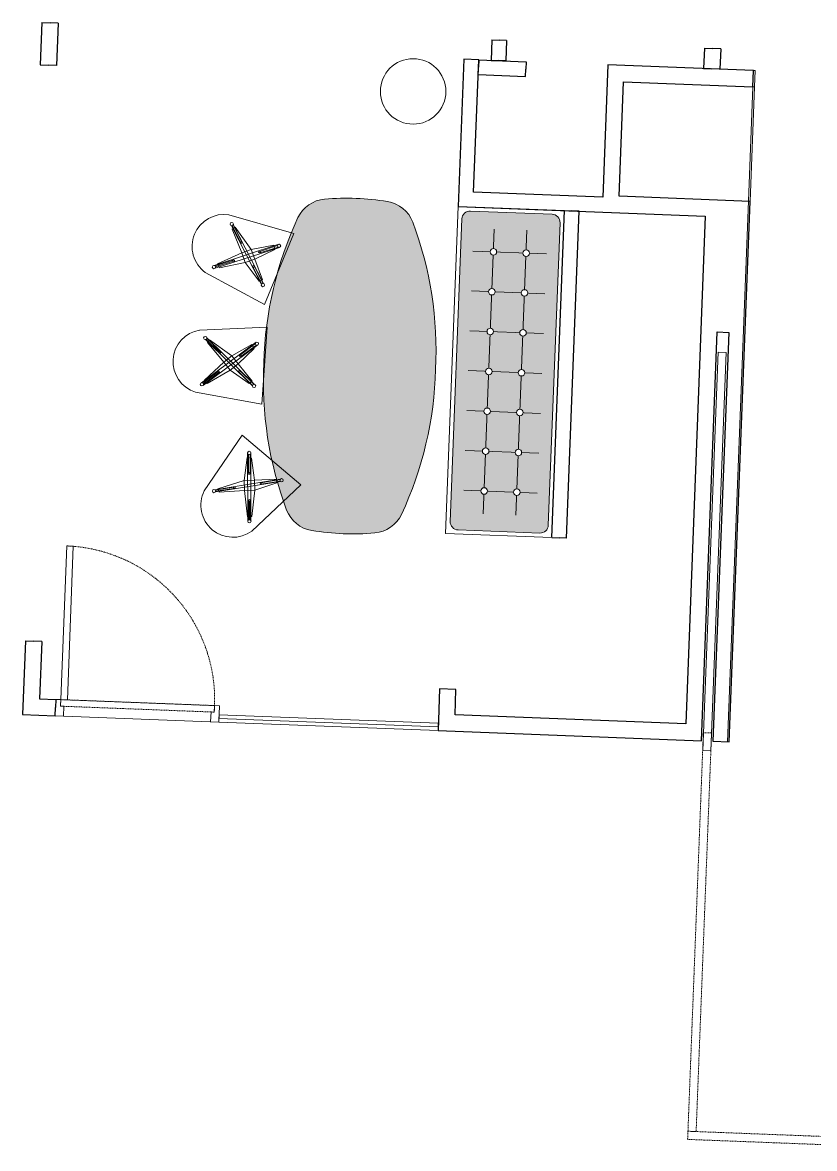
# Model space of a CAD drawing. Header units: millimetres. Extents: x 37982 to 83307, y -4479 to 56252.
# Drawn here: x 73631 to 78469, y 49371 to 56252 of the extents above; entities that cross this region are included whole.
import ezdxf

# ---------------------------------------------------------------- set-up
doc = ezdxf.new("R2010")
doc.units = ezdxf.units.MM
doc.header["$MEASUREMENT"] = 0
doc.linetypes.add('DGN Style 2', pattern=[10, 6, -4])
for name, color, linetype, lineweight in [('DOOR', 40, 'Continuous', 0), ('DOOR-FRAM', 40, 'Continuous', 0), ('DOOR-HEAD', 42, 'Continuous', 30), ('DOOR-LEAF', 40, 'Continuous', 0), ('DOOR-OPNG', 40, 'Continuous', 0), ('FIXT-JNRY-PART', 42, 'Continuous', 0), ('FURN-FREE', 1, 'Continuous', 0), ('FURN-PLNT', 211, 'Continuous', 0), ('GLAZ', 4, 'Continuous', 0), ('PRTN-FULL', 6, 'Continuous', 30), ('WALL-LNIG', 1, 'Continuous', 0)]:
    doc.layers.add(name, color=color, linetype=linetype, lineweight=lineweight)

# ---------------------------------------------------------------- blocks, each defined once
blk = doc.blocks.new('*U56')
at = {"linetype": 'ByBlock', "lineweight": -2}
blk.add_hatch(color=7, dxfattribs=at).paths.add_polyline_path([(-287.5, -964.6, -0.414214), (-335.5, -912.7), (-264.1, 935.9, -0.414214), (-212.2, 983.9), (287.5, 964.6, -0.414214), (335.5, 912.7), (264.1, -935.9, -0.414214), (212.2, -983.9)])
at = {"color": 0, "linetype": 'ByBlock', "lineweight": -2}
for p, q in [((-133.6, -866.3), (-66.3, 874)), ((66.3, -874), (133.6, 866.3)), ((-196.6, 739.4), (253.1, 722)), ((-206, 495.8), (243.7, 478.4)), ((-215.4, 252.3), (234.3, 234.9)), ((-224.8, 8.7), (224.8, -8.7)), ((-234.3, -234.9), (215.4, -252.3)), ((-243.7, -478.4), (206, -495.8)), ((-253.1, -722), (196.6, -739.4))]:
    blk.add_line(p, q, dxfattribs=at)
at = {"color": 0, "linetype": 'ByBlock', "lineweight": -2, "flags": 128}
blk.add_lwpolyline([(-287.5, -964.6, -0.414214), (-335.5, -912.7), (-264.1, 935.9, -0.414214), (-212.2, 983.9), (287.5, 964.6, -0.414214), (335.5, 912.7), (264.1, -935.9, -0.414214), (212.2, -983.9), (-287.5, -964.6)], format="xyb", close=True, dxfattribs=at)
at = {"color": 0, "linetype": 'ByBlock', "lineweight": -2}
for points in [[(-70.9, 754.6), (-72.2, 754.6), (-73.4, 754.5), (-74.7, 754.3), (-75.9, 754.1), (-77.1, 753.8), (-78.3, 753.4), (-79.5, 753), (-80.6, 752.5), (-81.7, 751.9), (-82.8, 751.2), (-83.8, 750.5), (-84.8, 749.7), (-85.7, 748.8), (-86.6, 747.9), (-87.4, 746.9), (-88.2, 745.9), (-88.8, 744.9), (-89.4, 743.8), (-90, 742.6), (-90.5, 741.5), (-90.9, 740.3), (-91.2, 739.1), (-91.4, 737.8), (-91.6, 736.6), (-91.7, 735.3), (-91.7, 734.1), (-91.6, 732.8), (-91.5, 731.6), (-91.2, 730.3), (-90.9, 729.1), (-90.6, 727.9), (-90.1, 726.8), (-89.6, 725.6), (-89, 724.5), (-88.3, 723.4), (-87.6, 722.4), (-86.8, 721.4), (-85.9, 720.5), (-85, 719.7), (-84.1, 718.9), (-83.1, 718.1), (-82, 717.4), (-80.9, 716.8), (-79.8, 716.3), (-78.6, 715.8), (-77.4, 715.4), (-76.2, 715.1), (-75, 714.8), (-73.7, 714.7), (-72.5, 714.6), (-71.2, 714.6), (-70, 714.6), (-68.7, 714.8), (-67.5, 715), (-66.2, 715.3), (-65.1, 715.7), (-63.9, 716.2), (-62.7, 716.7), (-61.6, 717.3), (-60.6, 717.9), (-59.5, 718.7), (-58.6, 719.5), (-57.7, 720.3), (-56.8, 721.2), (-56, 722.2), (-55.2, 723.2), (-54.5, 724.3), (-53.9, 725.4), (-53.4, 726.5), (-52.9, 727.7), (-52.5, 728.8), (-52.2, 730.1), (-52, 731.3), (-51.8, 732.5), (-51.7, 733.8), (-51.7, 735.1), (-51.8, 736.3), (-51.9, 737.6), (-52.1, 738.8), (-52.4, 740), (-52.8, 741.2), (-53.3, 742.4), (-53.8, 743.5), (-54.4, 744.6), (-55.1, 745.7), (-55.8, 746.7), (-56.6, 747.7), (-57.4, 748.6), (-58.4, 749.5), (-59.3, 750.3), (-60.3, 751), (-61.4, 751.7), (-62.5, 752.3), (-63.6, 752.9), (-64.8, 753.3), (-66, 753.7), (-67.2, 754.1), (-68.4, 754.3)], [(128.9, 746.8), (127.7, 746.8), (126.4, 746.8), (125.2, 746.6), (123.9, 746.4), (122.7, 746.1), (121.5, 745.7), (120.4, 745.3), (119.2, 744.7), (118.1, 744.1), (117, 743.5), (116, 742.7), (115, 741.9), (114.1, 741.1), (113.3, 740.2), (112.5, 739.2), (111.7, 738.2), (111, 737.1), (110.4, 736.1), (109.9, 734.9), (109.4, 733.8), (109, 732.6), (108.7, 731.3), (108.4, 730.1), (108.3, 728.9), (108.2, 727.6), (108.2, 726.4), (108.2, 725.1), (108.4, 723.9), (108.6, 722.6), (108.9, 721.4), (109.3, 720.2), (109.8, 719), (110.3, 717.9), (110.9, 716.8), (111.5, 715.7), (112.3, 714.7), (113.1, 713.7), (113.9, 712.8), (114.8, 711.9), (115.8, 711.1), (116.8, 710.4), (117.9, 709.7), (119, 709.1), (120.1, 708.5), (121.3, 708.1), (122.4, 707.7), (123.7, 707.4), (124.9, 707.1), (126.1, 706.9), (127.4, 706.9), (128.7, 706.8), (129.9, 706.9), (131.2, 707.1), (132.4, 707.3), (133.6, 707.6), (134.8, 708), (136, 708.4), (137.1, 709), (138.2, 709.6), (139.3, 710.2), (140.3, 711), (141.3, 711.7), (142.2, 712.6), (143.1, 713.5), (143.9, 714.5), (144.6, 715.5), (145.3, 716.5), (145.9, 717.6), (146.5, 718.8), (146.9, 719.9), (147.3, 721.1), (147.7, 722.3), (147.9, 723.6), (148.1, 724.8), (148.2, 726.1), (148.2, 727.3), (148.1, 728.6), (147.9, 729.8), (147.7, 731.1), (147.4, 732.3), (147, 733.5), (146.6, 734.7), (146.1, 735.8), (145.5, 736.9), (144.8, 738), (144.1, 739), (143.3, 740), (142.4, 740.9), (141.5, 741.7), (140.5, 742.6), (139.5, 743.3), (138.5, 744), (137.4, 744.6), (136.2, 745.1), (135.1, 745.6), (133.9, 746), (132.7, 746.3), (131.4, 746.6)], [(-80.3, 511), (-81.6, 511), (-82.8, 510.9), (-84.1, 510.8), (-85.3, 510.5), (-86.5, 510.2), (-87.7, 509.9), (-88.9, 509.4), (-90.1, 508.9), (-91.2, 508.3), (-92.2, 507.6), (-93.2, 506.9), (-94.2, 506.1), (-95.1, 505.2), (-96, 504.3), (-96.8, 503.4), (-97.6, 502.4), (-98.2, 501.3), (-98.9, 500.2), (-99.4, 499.1), (-99.9, 497.9), (-100.3, 496.7), (-100.6, 495.5), (-100.8, 494.3), (-101, 493), (-101.1, 491.8), (-101.1, 490.5), (-101, 489.3), (-100.9, 488), (-100.7, 486.8), (-100.3, 485.6), (-100, 484.4), (-99.5, 483.2), (-99, 482), (-98.4, 480.9), (-97.7, 479.9), (-97, 478.9), (-96.2, 477.9), (-95.3, 477), (-94.4, 476.1), (-93.5, 475.3), (-92.5, 474.5), (-91.4, 473.9), (-90.3, 473.2), (-89.2, 472.7), (-88, 472.2), (-86.8, 471.8), (-85.6, 471.5), (-84.4, 471.3), (-83.1, 471.1), (-81.9, 471), (-80.6, 471), (-79.4, 471.1), (-78.1, 471.2), (-76.9, 471.4), (-75.7, 471.8), (-74.5, 472.1), (-73.3, 472.6), (-72.2, 473.1), (-71, 473.7), (-70, 474.4), (-69, 475.1), (-68, 475.9), (-67.1, 476.8), (-66.2, 477.7), (-65.4, 478.6), (-64.6, 479.6), (-64, 480.7), (-63.3, 481.8), (-62.8, 482.9), (-62.3, 484.1), (-61.9, 485.3), (-61.6, 486.5), (-61.4, 487.7), (-61.2, 489), (-61.1, 490.2), (-61.1, 491.5), (-61.2, 492.7), (-61.3, 494), (-61.6, 495.2), (-61.9, 496.4), (-62.2, 497.6), (-62.7, 498.8), (-63.2, 499.9), (-63.8, 501.1), (-64.5, 502.1), (-65.2, 503.1), (-66, 504.1), (-66.9, 505), (-67.8, 505.9), (-68.7, 506.7), (-69.7, 507.5), (-70.8, 508.1), (-71.9, 508.8), (-73, 509.3), (-74.2, 509.8), (-75.4, 510.2), (-76.6, 510.5), (-77.8, 510.7)], [(119.5, 503.3), (118.3, 503.3), (117, 503.2), (115.8, 503.1), (114.5, 502.8), (113.3, 502.5), (112.1, 502.1), (110.9, 501.7), (109.8, 501.2), (108.7, 500.6), (107.6, 499.9), (106.6, 499.2), (105.6, 498.4), (104.7, 497.5), (103.8, 496.6), (103, 495.6), (102.3, 494.6), (101.6, 493.6), (101, 492.5), (100.5, 491.3), (100, 490.2), (99.6, 489), (99.3, 487.8), (99, 486.5), (98.9, 485.3), (98.8, 484), (98.8, 482.8), (98.8, 481.5), (99, 480.3), (99.2, 479.1), (99.5, 477.8), (99.9, 476.6), (100.3, 475.5), (100.9, 474.3), (101.5, 473.2), (102.1, 472.2), (102.9, 471.1), (103.7, 470.2), (104.5, 469.2), (105.4, 468.4), (106.4, 467.6), (107.4, 466.8), (108.4, 466.1), (109.5, 465.5), (110.7, 465), (111.8, 464.5), (113, 464.1), (114.3, 463.8), (115.5, 463.5), (116.7, 463.4), (118, 463.3), (119.2, 463.3), (120.5, 463.4), (121.7, 463.5), (123, 463.7), (124.2, 464), (125.4, 464.4), (126.6, 464.9), (127.7, 465.4), (128.8, 466), (129.9, 466.7), (130.9, 467.4), (131.9, 468.2), (132.8, 469), (133.7, 469.9), (134.5, 470.9), (135.2, 471.9), (135.9, 473), (136.5, 474.1), (137.1, 475.2), (137.5, 476.4), (137.9, 477.6), (138.2, 478.8), (138.5, 480), (138.7, 481.2), (138.7, 482.5), (138.7, 483.8), (138.7, 485), (138.5, 486.3), (138.3, 487.5), (138, 488.7), (137.6, 489.9), (137.2, 491.1), (136.6, 492.2), (136, 493.3), (135.4, 494.4), (134.6, 495.4), (133.9, 496.4), (133, 497.3), (132.1, 498.2), (131.1, 499), (130.1, 499.7), (129.1, 500.4), (128, 501), (126.8, 501.6), (125.7, 502), (124.5, 502.4), (123.3, 502.8), (122, 503)], [(-89.7, 267.4), (-91, 267.4), (-92.3, 267.4), (-93.5, 267.2), (-94.7, 267), (-96, 266.7), (-97.2, 266.3), (-98.3, 265.8), (-99.5, 265.3), (-100.6, 264.7), (-101.6, 264.1), (-102.7, 263.3), (-103.6, 262.5), (-104.6, 261.7), (-105.4, 260.8), (-106.2, 259.8), (-107, 258.8), (-107.7, 257.7), (-108.3, 256.6), (-108.8, 255.5), (-109.3, 254.3), (-109.7, 253.1), (-110, 251.9), (-110.2, 250.7), (-110.4, 249.5), (-110.5, 248.2), (-110.5, 246.9), (-110.4, 245.7), (-110.3, 244.4), (-110.1, 243.2), (-109.8, 242), (-109.4, 240.8), (-108.9, 239.6), (-108.4, 238.5), (-107.8, 237.4), (-107.1, 236.3), (-106.4, 235.3), (-105.6, 234.3), (-104.8, 233.4), (-103.9, 232.5), (-102.9, 231.7), (-101.9, 231), (-100.8, 230.3), (-99.7, 229.7), (-98.6, 229.1), (-97.4, 228.7), (-96.2, 228.3), (-95, 227.9), (-93.8, 227.7), (-92.5, 227.5), (-91.3, 227.4), (-90, 227.4), (-88.8, 227.5), (-87.5, 227.7), (-86.3, 227.9), (-85.1, 228.2), (-83.9, 228.6), (-82.7, 229), (-81.6, 229.5), (-80.5, 230.1), (-79.4, 230.8), (-78.4, 231.5), (-77.4, 232.3), (-76.5, 233.2), (-75.6, 234.1), (-74.8, 235.1), (-74.1, 236.1), (-73.4, 237.1), (-72.8, 238.2), (-72.2, 239.4), (-71.7, 240.5), (-71.4, 241.7), (-71, 242.9), (-70.8, 244.2), (-70.6, 245.4), (-70.5, 246.7), (-70.5, 247.9), (-70.6, 249.2), (-70.7, 250.4), (-71, 251.7), (-71.3, 252.9), (-71.7, 254.1), (-72.1, 255.2), (-72.6, 256.4), (-73.2, 257.5), (-73.9, 258.6), (-74.6, 259.6), (-75.4, 260.5), (-76.3, 261.5), (-77.2, 262.3), (-78.1, 263.1), (-79.2, 263.9), (-80.2, 264.6), (-81.3, 265.2), (-82.4, 265.7), (-83.6, 266.2), (-84.8, 266.6), (-86, 266.9), (-87.2, 267.2)], [(110.1, 259.7), (108.9, 259.7), (107.6, 259.6), (106.4, 259.5), (105.1, 259.3), (103.9, 259), (102.7, 258.6), (101.5, 258.1), (100.4, 257.6), (99.3, 257), (98.2, 256.3), (97.2, 255.6), (96.2, 254.8), (95.3, 254), (94.4, 253), (93.6, 252.1), (92.9, 251.1), (92.2, 250), (91.6, 248.9), (91, 247.8), (90.6, 246.6), (90.2, 245.4), (89.9, 244.2), (89.6, 243), (89.4, 241.7), (89.4, 240.5), (89.3, 239.2), (89.4, 238), (89.6, 236.7), (89.8, 235.5), (90.1, 234.3), (90.5, 233.1), (90.9, 231.9), (91.5, 230.8), (92.1, 229.7), (92.7, 228.6), (93.5, 227.6), (94.2, 226.6), (95.1, 225.7), (96, 224.8), (97, 224), (98, 223.2), (99, 222.6), (100.1, 222), (101.3, 221.4), (102.4, 220.9), (103.6, 220.5), (104.8, 220.2), (106.1, 220), (107.3, 219.8), (108.6, 219.7), (109.8, 219.7), (111.1, 219.8), (112.3, 219.9), (113.6, 220.2), (114.8, 220.5), (116, 220.8), (117.2, 221.3), (118.3, 221.8), (119.4, 222.4), (120.5, 223.1), (121.5, 223.8), (122.5, 224.6), (123.4, 225.5), (124.2, 226.4), (125.1, 227.3), (125.8, 228.3), (126.5, 229.4), (127.1, 230.5), (127.6, 231.6), (128.1, 232.8), (128.5, 234), (128.8, 235.2), (129.1, 236.4), (129.2, 237.7), (129.3, 238.9), (129.3, 240.2), (129.3, 241.4), (129.1, 242.7), (128.9, 243.9), (128.6, 245.1), (128.2, 246.3), (127.8, 247.5), (127.2, 248.7), (126.6, 249.8), (126, 250.8), (125.2, 251.9), (124.4, 252.8), (123.6, 253.7), (122.7, 254.6), (121.7, 255.4), (120.7, 256.2), (119.6, 256.8), (118.5, 257.5), (117.4, 258), (116.3, 258.5), (115.1, 258.9), (113.8, 259.2), (112.6, 259.4)], [(-99.2, 23.8), (-100.4, 23.9), (-101.7, 23.8), (-102.9, 23.6), (-104.2, 23.4), (-105.4, 23.1), (-106.6, 22.7), (-107.7, 22.3), (-108.9, 21.7), (-110, 21.1), (-111.1, 20.5), (-112.1, 19.8), (-113, 19), (-114, 18.1), (-114.8, 17.2), (-115.6, 16.2), (-116.4, 15.2), (-117.1, 14.2), (-117.7, 13.1), (-118.2, 11.9), (-118.7, 10.8), (-119.1, 9.6), (-119.4, 8.4), (-119.7, 7.1), (-119.8, 5.9), (-119.9, 4.6), (-119.9, 3.4), (-119.9, 2.1), (-119.7, 0.9), (-119.5, -0.4), (-119.2, -1.6), (-118.8, -2.8), (-118.3, -3.9), (-117.8, -5.1), (-117.2, -6.2), (-116.6, -7.3), (-115.8, -8.3), (-115, -9.3), (-114.2, -10.2), (-113.3, -11), (-112.3, -11.9), (-111.3, -12.6), (-110.2, -13.3), (-109.1, -13.9), (-108, -14.4), (-106.8, -14.9), (-105.6, -15.3), (-104.4, -15.6), (-103.2, -15.9), (-102, -16), (-100.7, -16.1), (-99.4, -16.1), (-98.2, -16.1), (-96.9, -15.9), (-95.7, -15.7), (-94.5, -15.4), (-93.3, -15), (-92.1, -14.5), (-91, -14), (-89.9, -13.4), (-88.8, -12.8), (-87.8, -12), (-86.8, -11.2), (-85.9, -10.4), (-85, -9.5), (-84.2, -8.5), (-83.5, -7.5), (-82.8, -6.4), (-82.2, -5.3), (-81.6, -4.2), (-81.2, -3), (-80.8, -1.9), (-80.4, -0.6), (-80.2, 0.6), (-80, 1.8), (-79.9, 3.1), (-79.9, 4.3), (-80, 5.6), (-80.2, 6.8), (-80.4, 8.1), (-80.7, 9.3), (-81.1, 10.5), (-81.5, 11.7), (-82, 12.8), (-82.6, 13.9), (-83.3, 15), (-84, 16), (-84.8, 17), (-85.7, 17.9), (-86.6, 18.8), (-87.6, 19.6), (-88.6, 20.3), (-89.6, 21), (-90.7, 21.6), (-91.9, 22.2), (-93, 22.6), (-94.2, 23), (-95.4, 23.3), (-96.7, 23.6)], [(100.7, 16.1), (99.4, 16.1), (98.2, 16.1), (96.9, 15.9), (95.7, 15.7), (94.5, 15.4), (93.3, 15), (92.1, 14.6), (91, 14), (89.9, 13.4), (88.8, 12.8), (87.8, 12), (86.8, 11.2), (85.9, 10.4), (85, 9.5), (84.2, 8.5), (83.5, 7.5), (82.8, 6.4), (82.2, 5.3), (81.6, 4.2), (81.2, 3), (80.8, 1.9), (80.4, 0.6), (80.2, -0.6), (80, -1.8), (79.9, -3.1), (79.9, -4.3), (80, -5.6), (80.2, -6.8), (80.4, -8.1), (80.7, -9.3), (81.1, -10.5), (81.5, -11.7), (82, -12.8), (82.6, -13.9), (83.3, -15), (84, -16), (84.8, -17), (85.7, -17.9), (86.6, -18.8), (87.6, -19.6), (88.6, -20.3), (89.6, -21), (90.7, -21.6), (91.9, -22.2), (93, -22.6), (94.2, -23), (95.4, -23.3), (96.7, -23.6), (97.9, -23.8), (99.2, -23.8), (100.4, -23.9), (101.7, -23.8), (102.9, -23.6), (104.2, -23.4), (105.4, -23.1), (106.6, -22.7), (107.7, -22.3), (108.9, -21.7), (110, -21.1), (111.1, -20.5), (112.1, -19.8), (113, -19), (114, -18.1), (114.8, -17.2), (115.6, -16.2), (116.4, -15.2), (117.1, -14.2), (117.7, -13.1), (118.2, -11.9), (118.7, -10.8), (119.1, -9.6), (119.4, -8.4), (119.7, -7.1), (119.8, -5.9), (119.9, -4.6), (119.9, -3.4), (119.9, -2.1), (119.7, -0.9), (119.5, 0.4), (119.2, 1.6), (118.8, 2.8), (118.3, 3.9), (117.8, 5.1), (117.2, 6.2), (116.6, 7.3), (115.8, 8.3), (115, 9.3), (114.2, 10.2), (113.3, 11), (112.3, 11.9), (111.3, 12.6), (110.2, 13.3), (109.1, 13.9), (108, 14.4), (106.8, 14.9), (105.6, 15.3), (104.4, 15.6), (103.2, 15.9)], [(-108.6, -219.7), (-109.8, -219.7), (-111.1, -219.8), (-112.3, -219.9), (-113.6, -220.2), (-114.8, -220.5), (-116, -220.8), (-117.2, -221.3), (-118.3, -221.8), (-119.4, -222.4), (-120.5, -223.1), (-121.5, -223.8), (-122.5, -224.6), (-123.4, -225.5), (-124.2, -226.4), (-125.1, -227.3), (-125.8, -228.3), (-126.5, -229.4), (-127.1, -230.5), (-127.6, -231.6), (-128.1, -232.8), (-128.5, -234), (-128.8, -235.2), (-129.1, -236.4), (-129.2, -237.7), (-129.3, -238.9), (-129.3, -240.2), (-129.3, -241.4), (-129.1, -242.7), (-128.9, -243.9), (-128.6, -245.1), (-128.2, -246.3), (-127.8, -247.5), (-127.2, -248.7), (-126.6, -249.8), (-126, -250.8), (-125.2, -251.8), (-124.4, -252.8), (-123.6, -253.7), (-122.7, -254.6), (-121.7, -255.4), (-120.7, -256.2), (-119.6, -256.8), (-118.6, -257.5), (-117.4, -258), (-116.3, -258.5), (-115.1, -258.9), (-113.8, -259.2), (-112.6, -259.4), (-111.4, -259.6), (-110.1, -259.7), (-108.9, -259.7), (-107.6, -259.6), (-106.4, -259.5), (-105.1, -259.3), (-103.9, -259), (-102.7, -258.6), (-101.5, -258.1), (-100.4, -257.6), (-99.3, -257), (-98.2, -256.3), (-97.2, -255.6), (-96.2, -254.8), (-95.3, -253.9), (-94.4, -253), (-93.6, -252.1), (-92.9, -251.1), (-92.2, -250), (-91.6, -248.9), (-91, -247.8), (-90.6, -246.6), (-90.2, -245.4), (-89.9, -244.2), (-89.6, -243), (-89.4, -241.7), (-89.4, -240.5), (-89.3, -239.2), (-89.4, -238), (-89.6, -236.7), (-89.8, -235.5), (-90.1, -234.3), (-90.5, -233.1), (-90.9, -231.9), (-91.5, -230.8), (-92.1, -229.6), (-92.7, -228.6), (-93.5, -227.6), (-94.2, -226.6), (-95.1, -225.7), (-96, -224.8), (-97, -224), (-98, -223.2), (-99, -222.6), (-100.1, -222), (-101.3, -221.4), (-102.4, -220.9), (-103.6, -220.5), (-104.8, -220.2), (-106.1, -220)], [(91.3, -227.4), (90, -227.4), (88.8, -227.5), (87.5, -227.7), (86.3, -227.9), (85.1, -228.2), (83.9, -228.6), (82.7, -229), (81.6, -229.5), (80.5, -230.1), (79.4, -230.8), (78.4, -231.5), (77.4, -232.3), (76.5, -233.2), (75.6, -234.1), (74.8, -235.1), (74.1, -236.1), (73.4, -237.1), (72.8, -238.2), (72.2, -239.4), (71.7, -240.5), (71.4, -241.7), (71, -242.9), (70.8, -244.2), (70.6, -245.4), (70.5, -246.7), (70.5, -247.9), (70.6, -249.2), (70.7, -250.4), (71, -251.7), (71.3, -252.9), (71.6, -254.1), (72.1, -255.2), (72.6, -256.4), (73.2, -257.5), (73.9, -258.6), (74.6, -259.6), (75.4, -260.5), (76.3, -261.5), (77.2, -262.3), (78.1, -263.1), (79.2, -263.9), (80.2, -264.6), (81.3, -265.2), (82.4, -265.7), (83.6, -266.2), (84.8, -266.6), (86, -266.9), (87.2, -267.2), (88.5, -267.3), (89.7, -267.4), (91, -267.4), (92.3, -267.4), (93.5, -267.2), (94.7, -267), (96, -266.7), (97.2, -266.3), (98.3, -265.8), (99.5, -265.3), (100.6, -264.7), (101.6, -264.1), (102.7, -263.3), (103.6, -262.5), (104.6, -261.7), (105.4, -260.8), (106.2, -259.8), (107, -258.8), (107.7, -257.7), (108.3, -256.6), (108.8, -255.5), (109.3, -254.3), (109.7, -253.1), (110, -251.9), (110.2, -250.7), (110.4, -249.5), (110.5, -248.2), (110.5, -246.9), (110.4, -245.7), (110.3, -244.4), (110.1, -243.2), (109.8, -242), (109.4, -240.8), (108.9, -239.6), (108.4, -238.5), (107.8, -237.4), (107.1, -236.3), (106.4, -235.3), (105.6, -234.3), (104.8, -233.4), (103.8, -232.5), (102.9, -231.7), (101.9, -231), (100.8, -230.3), (99.7, -229.7), (98.6, -229.1), (97.4, -228.7), (96.2, -228.3), (95, -227.9), (93.8, -227.7)], [(-118, -463.3), (-119.2, -463.3), (-120.5, -463.3), (-121.7, -463.5), (-123, -463.7), (-124.2, -464), (-125.4, -464.4), (-126.6, -464.9), (-127.7, -465.4), (-128.8, -466), (-129.9, -466.7), (-130.9, -467.4), (-131.9, -468.2), (-132.8, -469), (-133.7, -469.9), (-134.5, -470.9), (-135.2, -471.9), (-135.9, -473), (-136.5, -474.1), (-137.1, -475.2), (-137.5, -476.4), (-137.9, -477.6), (-138.2, -478.8), (-138.5, -480), (-138.7, -481.2), (-138.7, -482.5), (-138.7, -483.8), (-138.7, -485), (-138.5, -486.3), (-138.3, -487.5), (-138, -488.7), (-137.6, -489.9), (-137.2, -491.1), (-136.6, -492.2), (-136, -493.3), (-135.4, -494.4), (-134.6, -495.4), (-133.9, -496.4), (-133, -497.3), (-132.1, -498.2), (-131.1, -499), (-130.1, -499.7), (-129.1, -500.4), (-128, -501), (-126.8, -501.6), (-125.7, -502), (-124.5, -502.4), (-123.3, -502.8), (-122, -503), (-120.8, -503.2), (-119.5, -503.3), (-118.3, -503.3), (-117, -503.2), (-115.8, -503), (-114.5, -502.8), (-113.3, -502.5), (-112.1, -502.1), (-110.9, -501.7), (-109.8, -501.2), (-108.7, -500.6), (-107.6, -499.9), (-106.6, -499.2), (-105.6, -498.4), (-104.7, -497.5), (-103.8, -496.6), (-103, -495.6), (-102.3, -494.6), (-101.6, -493.6), (-101, -492.5), (-100.5, -491.3), (-100, -490.2), (-99.6, -489), (-99.3, -487.8), (-99, -486.5), (-98.9, -485.3), (-98.8, -484), (-98.8, -482.8), (-98.8, -481.5), (-99, -480.3), (-99.2, -479.1), (-99.5, -477.8), (-99.9, -476.6), (-100.3, -475.5), (-100.9, -474.3), (-101.5, -473.2), (-102.1, -472.2), (-102.9, -471.1), (-103.7, -470.2), (-104.5, -469.2), (-105.4, -468.4), (-106.4, -467.6), (-107.4, -466.8), (-108.5, -466.1), (-109.5, -465.5), (-110.7, -465), (-111.8, -464.5), (-113, -464.1), (-114.3, -463.8), (-115.5, -463.5)], [(81.9, -471), (80.6, -471), (79.4, -471.1), (78.1, -471.2), (76.9, -471.4), (75.7, -471.8), (74.5, -472.1), (73.3, -472.6), (72.2, -473.1), (71, -473.7), (70, -474.4), (69, -475.1), (68, -475.9), (67.1, -476.8), (66.2, -477.7), (65.4, -478.6), (64.6, -479.6), (64, -480.7), (63.3, -481.8), (62.8, -482.9), (62.3, -484.1), (61.9, -485.3), (61.6, -486.5), (61.4, -487.7), (61.2, -489), (61.1, -490.2), (61.1, -491.5), (61.2, -492.7), (61.3, -494), (61.6, -495.2), (61.9, -496.4), (62.2, -497.6), (62.7, -498.8), (63.2, -499.9), (63.8, -501.1), (64.5, -502.1), (65.2, -503.1), (66, -504.1), (66.9, -505), (67.8, -505.9), (68.7, -506.7), (69.7, -507.5), (70.8, -508.1), (71.9, -508.8), (73, -509.3), (74.2, -509.8), (75.4, -510.2), (76.6, -510.5), (77.8, -510.7), (79.1, -510.9), (80.3, -511), (81.6, -511), (82.8, -510.9), (84.1, -510.8), (85.3, -510.5), (86.5, -510.2), (87.7, -509.9), (88.9, -509.4), (90.1, -508.9), (91.2, -508.3), (92.2, -507.6), (93.2, -506.9), (94.2, -506.1), (95.1, -505.2), (96, -504.3), (96.8, -503.4), (97.6, -502.4), (98.2, -501.3), (98.9, -500.2), (99.4, -499.1), (99.9, -497.9), (100.3, -496.7), (100.6, -495.5), (100.8, -494.3), (101, -493), (101.1, -491.8), (101.1, -490.5), (101, -489.3), (100.9, -488), (100.7, -486.8), (100.3, -485.6), (100, -484.4), (99.5, -483.2), (99, -482), (98.4, -480.9), (97.7, -479.9), (97, -478.9), (96.2, -477.9), (95.3, -477), (94.4, -476.1), (93.5, -475.3), (92.5, -474.5), (91.4, -473.9), (90.3, -473.2), (89.2, -472.7), (88, -472.2), (86.8, -471.8), (85.6, -471.5), (84.4, -471.3)], [(-127.4, -706.9), (-128.7, -706.8), (-129.9, -706.9), (-131.2, -707.1), (-132.4, -707.3), (-133.6, -707.6), (-134.8, -708), (-136, -708.4), (-137.1, -709), (-138.2, -709.6), (-139.3, -710.2), (-140.3, -711), (-141.3, -711.7), (-142.2, -712.6), (-143.1, -713.5), (-143.9, -714.5), (-144.6, -715.5), (-145.3, -716.5), (-145.9, -717.6), (-146.5, -718.8), (-146.9, -719.9), (-147.3, -721.1), (-147.7, -722.3), (-147.9, -723.6), (-148.1, -724.8), (-148.2, -726.1), (-148.2, -727.3), (-148.1, -728.6), (-147.9, -729.8), (-147.7, -731.1), (-147.4, -732.3), (-147, -733.5), (-146.6, -734.7), (-146.1, -735.8), (-145.5, -736.9), (-144.8, -738), (-144.1, -739), (-143.3, -740), (-142.4, -740.9), (-141.5, -741.7), (-140.5, -742.6), (-139.5, -743.3), (-138.5, -744), (-137.4, -744.6), (-136.2, -745.1), (-135.1, -745.6), (-133.9, -746), (-132.7, -746.3), (-131.4, -746.6), (-130.2, -746.7), (-128.9, -746.8), (-127.7, -746.8), (-126.4, -746.8), (-125.2, -746.6), (-123.9, -746.4), (-122.7, -746.1), (-121.5, -745.7), (-120.4, -745.3), (-119.2, -744.7), (-118.1, -744.1), (-117, -743.5), (-116, -742.7), (-115.1, -741.9), (-114.1, -741.1), (-113.3, -740.2), (-112.5, -739.2), (-111.7, -738.2), (-111, -737.1), (-110.4, -736.1), (-109.9, -734.9), (-109.4, -733.8), (-109, -732.6), (-108.7, -731.3), (-108.4, -730.1), (-108.3, -728.9), (-108.2, -727.6), (-108.2, -726.4), (-108.2, -725.1), (-108.4, -723.9), (-108.6, -722.6), (-108.9, -721.4), (-109.3, -720.2), (-109.8, -719), (-110.3, -717.9), (-110.9, -716.8), (-111.5, -715.7), (-112.3, -714.7), (-113.1, -713.7), (-113.9, -712.8), (-114.8, -711.9), (-115.8, -711.1), (-116.8, -710.4), (-117.9, -709.7), (-119, -709.1), (-120.1, -708.5), (-121.3, -708.1), (-122.4, -707.7), (-123.7, -707.4), (-124.9, -707.1)], [(72.5, -714.6), (71.2, -714.6), (70, -714.6), (68.7, -714.8), (67.5, -715), (66.2, -715.3), (65.1, -715.7), (63.9, -716.2), (62.7, -716.7), (61.6, -717.3), (60.6, -717.9), (59.5, -718.7), (58.6, -719.5), (57.7, -720.3), (56.8, -721.2), (56, -722.2), (55.2, -723.2), (54.5, -724.3), (53.9, -725.4), (53.4, -726.5), (52.9, -727.7), (52.5, -728.8), (52.2, -730.1), (52, -731.3), (51.8, -732.5), (51.7, -733.8), (51.7, -735.1), (51.8, -736.3), (51.9, -737.6), (52.1, -738.8), (52.4, -740), (52.8, -741.2), (53.3, -742.4), (53.8, -743.5), (54.4, -744.6), (55.1, -745.7), (55.8, -746.7), (56.6, -747.7), (57.4, -748.6), (58.4, -749.5), (59.3, -750.3), (60.3, -751), (61.4, -751.7), (62.5, -752.3), (63.6, -752.9), (64.8, -753.3), (66, -753.7), (67.2, -754.1), (68.4, -754.3), (69.7, -754.5), (70.9, -754.6), (72.2, -754.6), (73.4, -754.5), (74.7, -754.3), (75.9, -754.1), (77.1, -753.8), (78.3, -753.4), (79.5, -753), (80.6, -752.5), (81.7, -751.9), (82.8, -751.2), (83.8, -750.5), (84.8, -749.7), (85.7, -748.8), (86.6, -747.9), (87.4, -746.9), (88.2, -745.9), (88.8, -744.9), (89.4, -743.8), (90, -742.6), (90.5, -741.5), (90.9, -740.3), (91.2, -739.1), (91.4, -737.8), (91.6, -736.6), (91.7, -735.3), (91.7, -734.1), (91.6, -732.8), (91.5, -731.6), (91.2, -730.3), (90.9, -729.1), (90.6, -727.9), (90.1, -726.8), (89.6, -725.6), (89, -724.5), (88.3, -723.4), (87.6, -722.4), (86.8, -721.4), (85.9, -720.5), (85, -719.7), (84.1, -718.9), (83.1, -718.1), (82, -717.4), (80.9, -716.8), (79.8, -716.3), (78.6, -715.8), (77.4, -715.4), (76.2, -715.1), (75, -714.8)]]:
    blk.add_wipeout(points, dxfattribs=at)
for centre in [(-71.7, 734.6), (128.2, 726.8), (-81.1, 491), (118.8, 483.3), (-90.5, 247.4), (109.3, 239.7), (-99.9, 3.9), (99.9, -3.9), (-109.3, -239.7), (90.5, -247.4), (-118.8, -483.3), (81.1, -491), (-128.2, -726.8), (71.7, -734.6)]:
    blk.add_circle(centre, 20, dxfattribs=at)
blk = doc.blocks.new('DSR_2')
at = {"color": 0, "linetype": 'ByBlock', "lineweight": -2}
for p, q in [((-232, -217.6), (-187.2, 191.8)), ((-142.6, 144.7), (121, -162.8)), ((-140.3, 145.4), (-64.4, 59)), ((133.9, 158.6), (-136.7, -157.1)), ((-133, 148.5), (-58.5, 63.7)), ((-131.9, 128.2), (-113.5, 139.7)), ((-131, 152.9), (131, -152.9)), ((146.5, 146.2), (-120.3, -169.1)), ((-113.5, 139.7), (-1.1, 30.9)), ((-1.1, 30.9), (117.2, 142)), ((133.8, 150.9), (60, 62.7)), ((138.5, 146.5), (65.2, 58.9)), ((117.2, 142), (134.7, 123.3)), ((238, -217.6), (193.2, 191.8)), ((-42.5, -14.9), (-131.9, 128.2)), ((134.7, 123.3), (44.7, -10.6)), ((-127.3, -153.5), (-52.1, -66.9)), ((-42.5, -14.9), (-119.8, -132.1)), ((-96.5, -147.4), (3.2, -56.3)), ((3.2, -56.3), (103.4, -148.9)), ((118.4, -132.6), (44.7, -10.6)), ((128.1, -153.6), (51.8, -64.2)), ((-119.8, -132.1), (-96.5, -147.4)), ((-118.4, -160.3), (-43.6, -70.7)), ((120.9, -161.2), (43.1, -69.2)), ((103.4, -148.9), (118.4, -132.6)), ((-232, -217.6), (238, -217.6))]:
    blk.add_line(p, q, dxfattribs=at)
at = {"color": 0, "linetype": 'ByBlock', "lineweight": -2, "extrusion": (0, 0, -1), "flags": 128}
blk.add_lwpolyline([(42.5, -14.9), (1.1, 30.9), (-44.7, -10.6), (-3.2, -56.3), (42.5, -14.9)], close=True, dxfattribs=at)
at = {"color": 0, "linetype": 'ByBlock', "lineweight": -2, "extrusion": (0, 0, -1)}
for centre, radius in [((141, 154.8), 10), ((-143.1, 155.6), 10), ((59.2, 58.1), 5), ((-61.1, 58.1), 5), ((47.3, -66.7), 5), ((-47.6, -66.7), 5), ((128, -163.1), 10), ((-131, -163.1), 10)]:
    blk.add_circle(centre, radius, dxfattribs=at)
at = {"color": 0, "linetype": 'ByBlock', "lineweight": -2}
blk.add_arc((3, 145.6), 195.8, 13.66142, 166.33858, dxfattribs=at)
blk = doc.blocks.new('DSR_3')
at = {"color": 0, "linetype": 'ByBlock', "lineweight": -2}
for p, q in [((-232, -217.6), (-187.2, 191.8)), ((-142.6, 144.7), (121, -162.8)), ((-140.3, 145.4), (-64.4, 59)), ((133.9, 158.6), (-136.7, -157.1)), ((-133, 148.5), (-58.5, 63.7)), ((-131.9, 128.2), (-113.5, 139.7)), ((-131, 152.9), (131, -152.9)), ((146.5, 146.2), (-120.3, -169.1)), ((-113.5, 139.7), (-1.1, 30.9)), ((-1.1, 30.9), (117.2, 142)), ((133.8, 150.9), (60, 62.7)), ((138.5, 146.5), (65.2, 58.9)), ((117.2, 142), (134.7, 123.3)), ((238, -217.6), (193.2, 191.8)), ((-42.5, -14.9), (-131.9, 128.2)), ((134.7, 123.3), (44.7, -10.6)), ((-127.3, -153.5), (-52.1, -66.9)), ((-42.5, -14.9), (-119.8, -132.1)), ((-96.5, -147.4), (3.2, -56.3)), ((3.2, -56.3), (103.4, -148.9)), ((118.4, -132.6), (44.7, -10.6)), ((128.1, -153.6), (51.8, -64.2)), ((-119.8, -132.1), (-96.5, -147.4)), ((-118.4, -160.3), (-43.6, -70.7)), ((120.9, -161.2), (43.1, -69.2)), ((103.4, -148.9), (118.4, -132.6)), ((-232, -217.6), (238, -217.6))]:
    blk.add_line(p, q, dxfattribs=at)
at = {"color": 0, "linetype": 'ByBlock', "lineweight": -2, "extrusion": (0, 0, -1), "flags": 128}
blk.add_lwpolyline([(42.5, -14.9), (1.1, 30.9), (-44.7, -10.6), (-3.2, -56.3), (42.5, -14.9)], close=True, dxfattribs=at)
at = {"color": 0, "linetype": 'ByBlock', "lineweight": -2, "extrusion": (0, 0, -1)}
for centre, radius in [((141, 154.8), 10), ((-143.1, 155.6), 10), ((59.2, 58.1), 5), ((-61.1, 58.1), 5), ((47.3, -66.7), 5), ((-47.6, -66.7), 5), ((128, -163.1), 10), ((-131, -163.1), 10)]:
    blk.add_circle(centre, radius, dxfattribs=at)
at = {"color": 0, "linetype": 'ByBlock', "lineweight": -2}
blk.add_arc((3, 145.6), 195.8, 13.66142, 166.33858, dxfattribs=at)
blk = doc.blocks.new('DSR_4')
at = {"color": 0, "linetype": 'ByBlock', "lineweight": -2}
for p, q in [((-232, -217.6), (-187.2, 191.8)), ((-142.6, 144.7), (121, -162.8)), ((-140.3, 145.4), (-64.4, 59)), ((133.9, 158.6), (-136.7, -157.1)), ((-133, 148.5), (-58.5, 63.7)), ((-131.9, 128.2), (-113.5, 139.7)), ((-131, 152.9), (131, -152.9)), ((146.5, 146.2), (-120.3, -169.1)), ((-113.5, 139.7), (-1.1, 30.9)), ((-1.1, 30.9), (117.2, 142)), ((133.8, 150.9), (60, 62.7)), ((138.5, 146.5), (65.2, 58.9)), ((117.2, 142), (134.7, 123.3)), ((238, -217.6), (193.2, 191.8)), ((-42.5, -14.9), (-131.9, 128.2)), ((134.7, 123.3), (44.7, -10.6)), ((-127.3, -153.5), (-52.1, -66.9)), ((-42.5, -14.9), (-119.8, -132.1)), ((-96.5, -147.4), (3.2, -56.3)), ((3.2, -56.3), (103.4, -148.9)), ((118.4, -132.6), (44.7, -10.6)), ((128.1, -153.6), (51.8, -64.2)), ((-119.8, -132.1), (-96.5, -147.4)), ((-118.4, -160.3), (-43.6, -70.7)), ((120.9, -161.2), (43.1, -69.2)), ((103.4, -148.9), (118.4, -132.6)), ((-232, -217.6), (238, -217.6))]:
    blk.add_line(p, q, dxfattribs=at)
at = {"color": 0, "linetype": 'ByBlock', "lineweight": -2, "extrusion": (0, 0, -1), "flags": 128}
blk.add_lwpolyline([(42.5, -14.9), (1.1, 30.9), (-44.7, -10.6), (-3.2, -56.3), (42.5, -14.9)], close=True, dxfattribs=at)
at = {"color": 0, "linetype": 'ByBlock', "lineweight": -2, "extrusion": (0, 0, -1)}
for centre, radius in [((141, 154.8), 10), ((-143.1, 155.6), 10), ((59.2, 58.1), 5), ((-61.1, 58.1), 5), ((47.3, -66.7), 5), ((-47.6, -66.7), 5), ((128, -163.1), 10), ((-131, -163.1), 10)]:
    blk.add_circle(centre, radius, dxfattribs=at)
at = {"color": 0, "linetype": 'ByBlock', "lineweight": -2}
blk.add_arc((3, 145.6), 195.8, 13.66142, 166.33858, dxfattribs=at)
blk = doc.blocks.new('*U60')
at = {"layer": 'DOOR-FRAM', "color": 0, "lineweight": -2, "flags": 128}
for points in [[(-499.7, 501.6), (-399.8, 497.7), (-401, 467.7), (-440.9, 469.3), (-441.7, 449.3), (-501.7, 451.6), (-499.7, 501.6)], [(-538.3, -497.7), (-438.4, -501.6), (-437.3, -471.6), (-477.2, -470), (-476.5, -450.1), (-536.4, -447.7), (-538.3, -497.7)]]:
    blk.add_lwpolyline(points, close=True, dxfattribs=at)
at = {"layer": 'DOOR-HEAD', "color": 0, "lineweight": -2, "flags": 128}
blk.add_lwpolyline([(-399.8, 497.7), (-499.7, 501.6), (-538.3, -497.7), (-438.4, -501.6), (-399.8, 497.7)], close=True, dxfattribs=at)
at = {"layer": 'DOOR-LEAF', "color": 0, "lineweight": -2, "flags": 128}
blk.add_lwpolyline([(-401, 467.7), (538.3, 431.4), (536.8, 391.4), (-402.5, 427.7), (-401, 467.7)], close=True, dxfattribs=at)
at = {"layer": 'DOOR-OPNG', "color": 0, "linetype": 'DGN Style 2', "lineweight": -2, "flags": 128}
blk.add_lwpolyline([(-401, 467.7), (-437.3, -471.6), (-477.2, -470), (-440.9, 469.3), (-401, 467.7)], close=True, dxfattribs=at)
at = {"layer": 'DOOR-OPNG', "color": 0, "linetype": 'DGN Style 2', "lineweight": -2}
blk.add_arc((-401, 467.7), 940, 265.34801, 357.78686, dxfattribs=at)

msp = doc.modelspace()

# ---------------------------------------------------------------- hatches: boundary and pattern name
at = {"layer": 'FURN-FREE'}
msp.add_hatch(color=7, dxfattribs=at).paths.add_polyline_path([(75244.8, 53272.4, -0.102718), (75105.6, 54172.6, -0.102718), (75313.8, 55059.5, -0.265346), (75477.1, 55172.1, -0.06202), (75861.5, 55157.3, -0.265346), (76015.6, 55032.4, -0.102718), (76154.8, 54132.1, -0.102718), (75946.5, 53245.3, -0.265346), (75783.3, 53132.6, -0.06202), (75398.8, 53147.5, -0.265346)])

# ---------------------------------------------------------------- linework, layer by layer
at = {"layer": 'DOOR', "flags": 128}
msp.add_lwpolyline([(77880.6, 54238), (77786.5, 51802.3), (77836.4, 51800.4), (77930.5, 54236), (77880.6, 54238)], close=True, dxfattribs=at)
at = {"layer": 'DOOR', "color": 251, "linetype": 'DGN Style 2', "flags": 128}
for points in [[(77790.7, 51912.3), (77696.6, 49476.6), (77746.5, 49474.7), (77840.7, 51910.3), (77790.7, 51912.3)], [(77694.6, 49426.7), (79128.6, 49371.3), (79130.5, 49421.2), (77696.6, 49476.6), (77694.6, 49426.7)]]:
    msp.add_lwpolyline(points, close=True, dxfattribs=at)
at = {"layer": 'FIXT-JNRY-PART', "lineweight": 0, "flags": 128}
msp.add_lwpolyline([(76942.8, 55102.4), (76293.3, 55127.5), (76216.1, 53129), (76865.6, 53103.9), (76942.8, 55102.4)], close=True, dxfattribs=at)
at = {"layer": 'FURN-FREE', "flags": 128}
msp.add_lwpolyline([(75244.8, 53272.4, -0.102718), (75105.6, 54172.6, -0.102718), (75313.8, 55059.5, -0.265346), (75477.1, 55172.1, -0.06202), (75861.5, 55157.3, -0.265346), (76015.6, 55032.4, -0.102718), (76154.8, 54132.1, -0.102718), (75946.5, 53245.3, -0.265346), (75783.3, 53132.6, -0.06202), (75398.8, 53147.5, -0.265346), (75244.8, 53272.4)], format="xyb", close=True, dxfattribs=at)
at = {"layer": 'FURN-FREE'}
msp.add_circle((76017.7, 55830.5), 200, dxfattribs=at)
at = {"layer": 'GLAZ'}
for p, q in [((74832.3, 52021.6), (74831.4, 51999.1)), ((74832.3, 52021.6), (76171.4, 51969.8)), ((74830.6, 51976.6), (74831.4, 51999.1)), ((74830.6, 51976.6), (76169.7, 51924.9)), ((74831.4, 51999.1), (76170.5, 51947.4)), ((76169.7, 51924.9), (76170.5, 51947.4)), ((76171.4, 51969.8), (76170.5, 51947.4))]:
    msp.add_line(p, q, dxfattribs=at)
at = {"layer": 'PRTN-FULL'}
for p, q in [((73750.1, 56251.5), (73740.1, 55992.6)), ((73750.1, 56251.5), (73800, 56249.6)), ((73850, 56247.7), (73800, 56249.6)), ((73850, 56247.7), (73840, 55988.7)), ((76498.9, 56145.3), (76494.1, 56020.4)), ((76498.9, 56145.3), (76543.9, 56143.6)), ((76588.8, 56141.8), (76543.9, 56143.6)), ((76588.8, 56141.8), (76584, 56016.9)), ((77796.9, 56095.1), (77792.1, 55970.2)), ((77796.9, 56095.1), (77846.9, 56093.2)), ((77896.8, 56091.3), (77846.9, 56093.2)), ((77896.8, 56091.3), (77892, 55966.4)), ((76418.1, 56023.3), (76416.4, 55978.4)), ((76418.1, 56023.3), (76707.9, 56012.1)), ((76494.1, 56020.4), (76539, 56018.7)), ((76584, 56016.9), (76539, 56018.7)), ((76707.9, 56012.1), (76706.1, 55967.2)), ((73740.1, 55992.6), (73790, 55990.7)), ((73840, 55988.7), (73790, 55990.7)), ((76414.7, 55933.4), (76416.4, 55978.4)), ((76704.4, 55922.2), (76706.1, 55967.2)), ((77792.1, 55970.2), (77842, 55968.3)), ((77892, 55966.4), (77842, 55968.3)), ((76414.7, 55933.4), (76704.4, 55922.2)), ((76865.6, 53103.9), (76942.8, 55102.4)), ((76942.8, 55102.4), (76987.8, 55100.6)), ((76955.5, 53100.4), (77032.8, 55098.9)), ((77032.8, 55098.9), (76987.8, 55100.6)), ((76865.6, 53103.9), (76910.6, 53102.1)), ((76955.5, 53100.4), (76910.6, 53102.1)), ((73648.8, 52472.6), (73631.4, 52023)), ((73648.8, 52472.6), (73698.8, 52470.7)), ((73748.7, 52468.8), (73698.8, 52470.7)), ((73748.7, 52468.8), (73735.2, 52119)), ((73735.2, 52119), (73835.2, 52115.2)), ((73835.2, 52115.2), (73833.2, 52065.2)), ((73631.4, 52023), (73831.3, 52015.2)), ((73831.3, 52015.2), (73833.2, 52065.2))]:
    msp.add_line(p, q, dxfattribs=at)
at = {"layer": 'WALL-LNIG', "flags": 128}
for points in [[(78103.3, 55858.1), (78093.3, 55858.5), (78097.2, 55958.4), (78107.2, 55958), (78103.3, 55858.1)], [(78076.3, 55158.6), (78066.3, 55159), (78093.3, 55858.5), (78103.3, 55858.1), (78076.3, 55158.6)], [(77938.7, 51856.5), (77948.7, 51856.1), (78076.3, 55158.6), (78066.3, 55159), (77938.7, 51856.5)]]:
    msp.add_lwpolyline(points, close=True, dxfattribs=at)

# ---------------------------------------------------------------- block references
at = {"layer": 'DOOR-FRAM', "rotation": 90.00000000000067}
msp.add_blockref('*U60', (74332.9, 52515), dxfattribs=at)
at = {"layer": 'FURN-FREE', "extrusion": (0, 0, -1)}
for name, p, rotation in [('DSR_4', (-74999, 54830.5), 292.3071972142571), ('DSR_3', (-74892.2, 54172.7), 273.9124633248387), ('DSR_2', (-75008.8, 53414.8), 220.3071972142571)]:
    msp.add_blockref(name, p, dxfattribs=dict(at, rotation=rotation))

# ---------------------------------------------------------------- next in the draw order: block references
at = {"layer": 'FURN-PLNT'}
msp.add_blockref('*U56', (76579.5, 54115.7), dxfattribs=at)

# ---------------------------------------------------------------- next in the draw order: linework, layer by layer
at = {"layer": 'PRTN-FULL', "flags": 128}
msp.add_lwpolyline([(78097.2, 55958.4), (77207.6, 55992.8), (77176.3, 55183.4), (76386.8, 55213.9), (76418.1, 56023.3), (76328.1, 56026.8), (76293.4, 55127.5), (77802.6, 55069.2), (77682.7, 51966.5), (76273.5, 52020.9), (76279.4, 52175.8), (76179.5, 52179.7), (76169.7, 51924.9), (77778.8, 51862.7), (77875.3, 54360.8), (77945.3, 54358.1), (77848.7, 51860), (77948.7, 51856.1), (78076.3, 55158.6), (77276.7, 55189.5), (77303.7, 55889), (78093.3, 55858.5), (78097.2, 55958.4)], close=True, dxfattribs=at)

doc.saveas('drawing.dxf')
